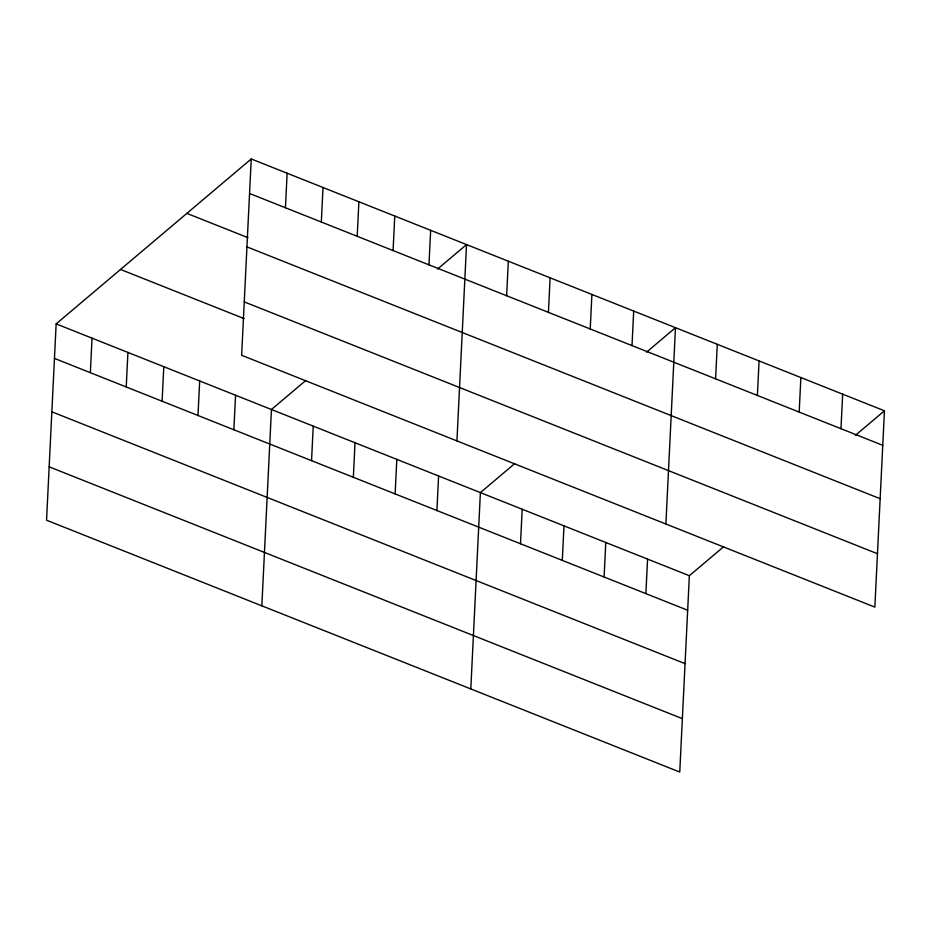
<?xml version="1.0" encoding="UTF-8"?>
<svg xmlns="http://www.w3.org/2000/svg" width="931" height="931" viewBox="0 0 931 931"><rect width="100%" height="100%" fill="white"/><g stroke="black" fill="none" stroke-linecap="round" stroke-linejoin="round"><path stroke-width="1.4" d="M251.242 158.957L241.641 355.281L874.849 607.117L884.45 410.792L251.242 158.957L56.151 323.883L46.55 520.208L679.758 772.043L689.359 575.719L723.69 546.695M90.342 372.679L92.029 338.151M126.232 386.959L127.919 352.418M162.11 401.226L163.798 366.698M197.989 415.494L199.676 380.965M233.867 429.773L235.566 395.233M261.844 605.837L271.445 409.5L305.775 380.476M285.433 207.753L287.12 173.224M321.323 222.032L323.01 187.492M311.548 460.659L313.235 426.13M357.201 236.299L358.889 201.759M353.338 477.277L355.025 442.749M393.08 250.567L394.767 216.039M395.128 493.907L396.815 459.367M428.958 264.835L430.657 230.306M436.918 510.525L438.606 475.997M456.935 440.91L466.536 244.574L437.558 269.071M470.795 688.94L480.396 492.615L514.738 463.58M506.639 295.732L508.326 261.204M520.499 543.762L522.186 509.234M548.429 312.351L550.116 277.822M562.289 560.392L563.988 525.852M590.219 328.969L591.907 294.44M604.091 577.011L605.778 542.482M632.009 345.599L633.697 311.059M645.881 593.629L647.569 559.1M665.886 524.013L675.487 327.689L646.521 352.174M715.59 378.836L717.289 344.307M757.392 395.454L759.079 360.925M799.182 412.084L800.869 377.544M840.972 428.702L842.66 394.174M855.484 435.277L884.45 410.792M249.555 193.485L882.763 445.321M186.863 213.374L247.995 237.696M246.948 246.878L880.144 498.713M244.248 301.888L877.456 553.724M120.53 269.455L244.12 318.611M56.151 323.883L689.359 575.719M54.463 358.412L687.672 610.247M51.857 411.805L685.053 663.64M49.157 466.815L682.365 718.651"/></g></svg>
